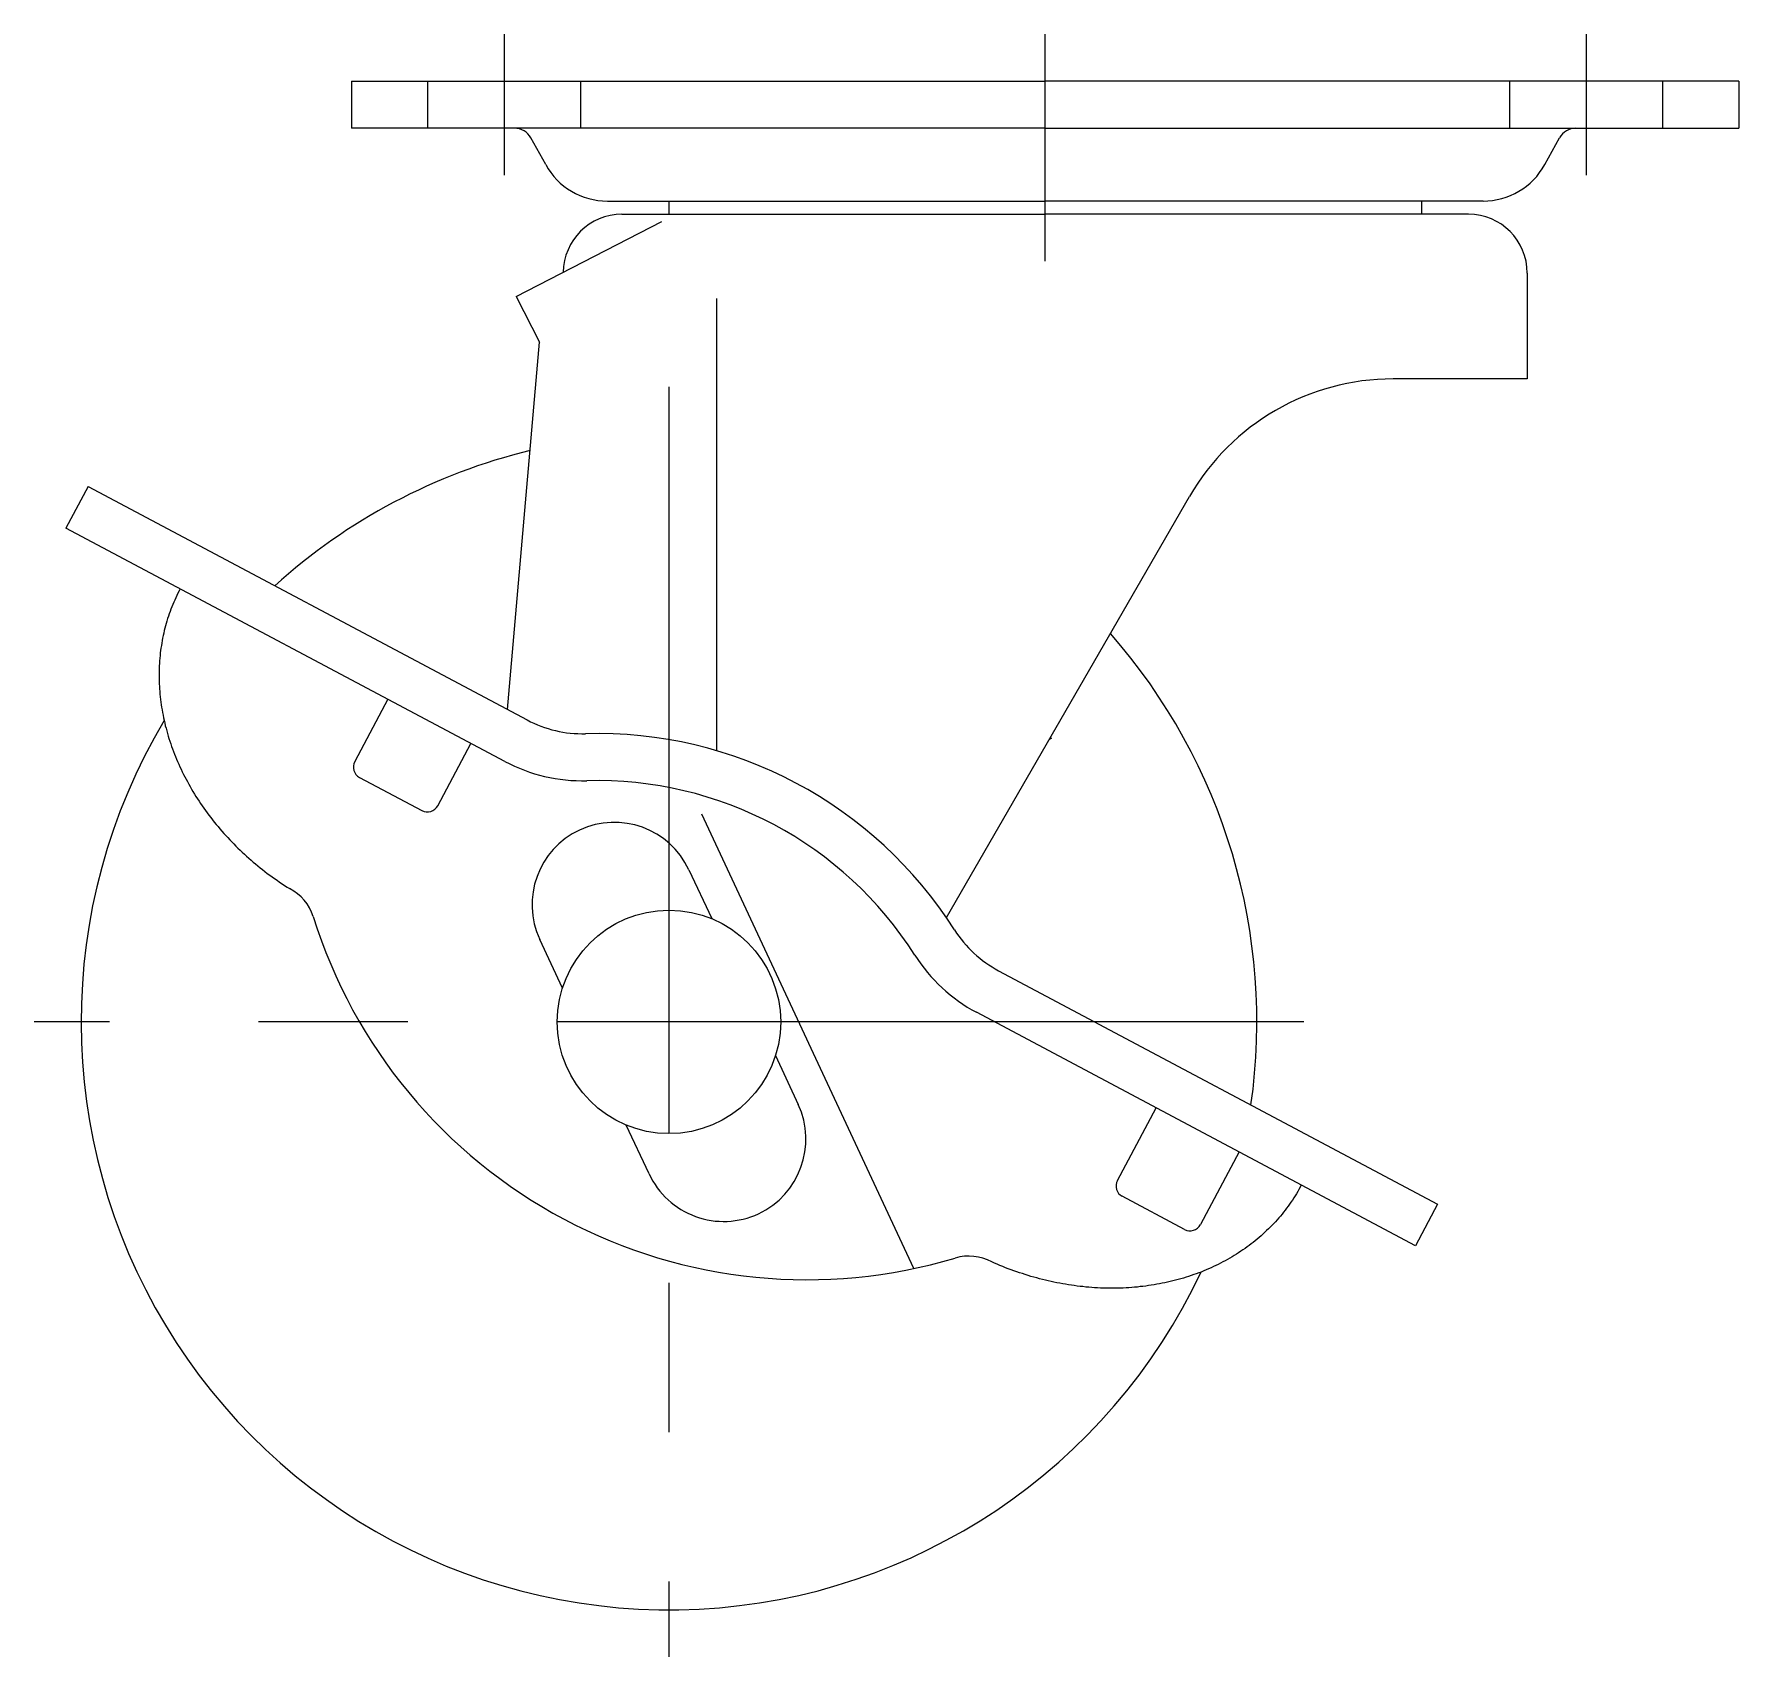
# Model space of a CAD drawing. Extents: x -117 to 48, y -60 to 150.
# Drawn here: x -27 to 45.5, y -27 to 42 of the extents above; entities that cross this region are included whole.
import ezdxf

# ---------------------------------------------------------------- set-up
doc = ezdxf.new("R2010")
doc.units = 0
doc.linetypes.add('CENTER', pattern=[50.8, 31.75, -6.35, 6.35, -6.35])
doc.linetypes.add('DASHED', pattern=[19.05, 12.7, -6.35])
doc.layers.get('0').update_dxf_attribs({"linetype": 'CONTINUOUS'})
doc.layers.add('CENTER', color=1, linetype='CENTER')

msp = doc.modelspace()

# ---------------------------------------------------------------- linework, layer by layer
at = {"color": 7, "linetype": 'CONTINUOUS'}
for p, q in [((-13.5, 40), (16, 40)), ((-13.5, 40), (-13.5, 38)), ((45.5, 40), (16, 40)), ((45.5, 40), (45.5, 38)), ((16, 38), (-13.5, 38)), ((16, 38), (45.5, 38)), ((-5.244, 36.45), (-5.872, 37.587)), ((37.244, 36.45), (37.872, 37.587)), ((-2.618, 34.9), (16, 34.9)), ((-0.002, 34.9), (-0.002, 34.34)), ((34.618, 34.9), (16, 34.9)), ((32.002, 34.9), (32.002, 34.34)), ((-2, 34.34), (16, 34.34)), ((34, 34.34), (16, 34.34)), ((-6.5, 30.84), (-0.305, 34.034)), ((36.5, 31.84), (36.5, 27.34)), ((-6.5, 30.84), (-5.502, 28.904)), ((2.027, 30.763), (2.027, 11.53)), ((-6.869, 13.279), (-5.502, 28.904)), ((36.5, 27.34), (30.796, 27.34)), ((-24.705, 22.763), (-25.644, 20.997)), ((-24.705, 22.763), (-6.038, 12.837)), ((11.798, 4.434), (22.136, 22.34)), ((-6.977, 11.071), (-25.644, 20.997)), ((-11.959, 13.72), (-13.367, 11.071)), ((-9.835, 9.193), (-8.427, 11.842)), ((16.166, 12.001), (16.268, 12.059)), ((16.268, 12.059), (16.166, 12.001)), ((-13.16, 10.395), (-10.511, 8.987)), ((10.408, -10.49), (1.401, 8.827)), ((0.848, 6.464), (1.815, 4.39)), ((-4.529, 1.431), (-5.496, 3.506)), ((14.019, 2.173), (32.686, -7.753)), ((31.747, -9.519), (13.08, 0.407)), ((4.529, -1.431), (5.496, -3.506)), ((19.067, -6.741), (20.711, -3.65)), ((-0.848, -6.464), (-1.815, -4.39)), ((24.242, -5.528), (22.599, -8.618)), ((21.923, -8.825), (19.274, -7.417)), ((32.686, -7.753), (31.747, -9.519))]:
    msp.add_line(p, q, dxfattribs=at)
at = {"color": 3, "linetype": 'DASHED'}
for p, q in [((-10.25, 38), (-10.25, 40)), ((-3.75, 38), (-3.75, 40)), ((35.75, 40), (35.75, 38)), ((42.25, 40), (42.25, 38))]:
    msp.add_line(p, q, dxfattribs=at)
at = {"color": 7, "linetype": 'CONTINUOUS'}
for points in [[(-20.788, 18.415, 0), (-20.837, 18.325, 0), (-20.885, 18.225, 0), (-20.931, 18.135, 0), (-20.976, 18.035, 0), (-21.02, 17.935, 0), (-21.062, 17.845, 0), (-21.103, 17.745, 0), (-21.143, 17.645, 0), (-21.181, 17.545, 0), (-21.218, 17.445, 0), (-21.254, 17.345, 0), (-21.288, 17.245, 0), (-21.321, 17.145, 0), (-21.352, 17.045, 0), (-21.382, 16.945, 0), (-21.411, 16.835, 0), (-21.438, 16.735, 0), (-21.464, 16.635, 0), (-21.488, 16.525, 0), (-21.511, 16.425, 0), (-21.533, 16.315, 0), (-21.553, 16.215, 0), (-21.572, 16.105, 0), (-21.589, 16.005, 0), (-21.605, 15.895, 0), (-21.62, 15.785, 0), (-21.633, 15.685, 0), (-21.644, 15.575, 0), (-21.655, 15.465, 0), (-21.663, 15.355, 0), (-21.671, 15.245, 0), (-21.677, 15.145, 0), (-21.681, 15.035, 0), (-21.684, 14.925, 0), (-21.686, 14.815, 0), (-21.686, 14.705, 0), (-21.685, 14.595, 0), (-21.682, 14.485, 0), (-21.678, 14.375, 0), (-21.673, 14.265, 0), (-21.666, 14.155, 0), (-21.657, 14.045, 0), (-21.647, 13.935, 0), (-21.636, 13.825, 0), (-21.624, 13.705, 0), (-21.609, 13.595, 0), (-21.594, 13.485, 0), (-21.577, 13.375, 0), (-21.559, 13.265, 0), (-21.539, 13.155, 0), (-21.518, 13.045, 0), (-21.495, 12.935, 0), (-21.471, 12.825, 0), (-21.446, 12.715, 0), (-21.419, 12.595, 0), (-21.39, 12.485, 0), (-21.361, 12.375, 0), (-21.33, 12.265, 0), (-21.297, 12.155, 0), (-21.264, 12.045, 0), (-21.228, 11.935, 0), (-21.192, 11.825, 0), (-21.154, 11.715, 0), (-21.115, 11.605, 0), (-21.074, 11.495, 0), (-21.032, 11.385, 0), (-20.989, 11.285, 0), (-20.944, 11.175, 0), (-20.898, 11.065, 0), (-20.851, 10.955, 0), (-20.802, 10.845, 0), (-20.752, 10.745, 0), (-20.701, 10.635, 0), (-20.649, 10.525, 0), (-20.595, 10.425, 0), (-20.54, 10.315, 0), (-20.483, 10.215, 0), (-20.425, 10.105, 0), (-20.367, 10.005, 0), (-20.306, 9.895, 0), (-20.245, 9.795, 0), (-20.182, 9.685, 0), (-20.118, 9.585, 0), (-20.053, 9.485, 0), (-19.987, 9.385, 0), (-19.919, 9.285, 0), (-19.85, 9.185, 0), (-19.78, 9.085, 0), (-19.709, 8.985, 0), (-19.637, 8.885, 0), (-19.564, 8.785, 0), (-19.489, 8.685, 0), (-19.413, 8.585, 0), (-19.336, 8.495, 0), (-19.258, 8.395, 0), (-19.179, 8.305, 0), (-19.099, 8.205, 0), (-19.018, 8.115, 0), (-18.936, 8.015, 0), (-18.852, 7.925, 0), (-18.768, 7.835, 0), (-18.682, 7.745, 0), (-18.596, 7.655, 0), (-18.508, 7.565, 0), (-18.42, 7.475, 0), (-18.33, 7.385, 0), (-18.24, 7.295, 0), (-18.148, 7.215, 0), (-18.056, 7.125, 0), (-17.962, 7.045, 0), (-17.868, 6.955, 0), (-17.773, 6.875, 0), (-17.677, 6.795, 0), (-17.58, 6.715, 0), (-17.482, 6.635, 0), (-17.383, 6.555, 0), (-17.283, 6.475, 0), (-17.183, 6.395, 0), (-17.082, 6.315, 0), (-16.979, 6.245, 0), (-16.877, 6.165, 0), (-16.773, 6.095, 0), (-16.668, 6.025, 0), (-16.563, 5.945, 0), (-16.457, 5.875, 0), (-16.351, 5.805, 0), (-16.243, 5.735, 0), (-16.135, 5.665, 0)], [(26.891, -6.935, 0), (26.841, -7.025, 0), (26.789, -7.125, 0), (26.736, -7.215, 0), (26.682, -7.305, 0), (26.626, -7.395, 0), (26.57, -7.485, 0), (26.512, -7.575, 0), (26.452, -7.665, 0), (26.392, -7.745, 0), (26.33, -7.835, 0), (26.267, -7.915, 0), (26.203, -8.005, 0), (26.137, -8.085, 0), (26.07, -8.175, 0), (26.002, -8.255, 0), (25.933, -8.335, 0), (25.863, -8.415, 0), (25.792, -8.495, 0), (25.719, -8.575, 0), (25.645, -8.645, 0), (25.57, -8.725, 0), (25.494, -8.805, 0), (25.417, -8.875, 0), (25.339, -8.945, 0), (25.259, -9.025, 0), (25.179, -9.095, 0), (25.097, -9.165, 0), (25.015, -9.235, 0), (24.931, -9.305, 0), (24.846, -9.375, 0), (24.76, -9.435, 0), (24.674, -9.505, 0), (24.586, -9.565, 0), (24.497, -9.635, 0), (24.407, -9.695, 0), (24.316, -9.755, 0), (24.225, -9.815, 0), (24.132, -9.875, 0), (24.038, -9.935, 0), (23.944, -9.995, 0), (23.848, -10.045, 0), (23.752, -10.105, 0), (23.655, -10.155, 0), (23.556, -10.205, 0), (23.457, -10.265, 0), (23.357, -10.315, 0), (23.257, -10.355, 0), (23.155, -10.405, 0), (23.053, -10.455, 0), (22.95, -10.505, 0), (22.846, -10.545, 0), (22.741, -10.585, 0), (22.636, -10.635, 0), (22.53, -10.675, 0), (22.423, -10.715, 0), (22.315, -10.745, 0), (22.207, -10.785, 0), (22.098, -10.825, 0), (21.988, -10.855, 0), (21.878, -10.895, 0), (21.767, -10.925, 0), (21.656, -10.955, 0), (21.543, -10.985, 0), (21.431, -11.015, 0), (21.317, -11.045, 0), (21.204, -11.065, 0), (21.089, -11.095, 0), (20.974, -11.115, 0), (20.859, -11.135, 0), (20.743, -11.155, 0), (20.626, -11.175, 0), (20.51, -11.195, 0), (20.392, -11.215, 0), (20.274, -11.235, 0), (20.156, -11.245, 0), (20.038, -11.255, 0), (19.919, -11.275, 0), (19.799, -11.285, 0), (19.68, -11.295, 0), (19.559, -11.305, 0), (19.439, -11.305, 0), (19.318, -11.315, 0), (19.197, -11.315, 0), (19.076, -11.325, 0), (18.955, -11.325, 0), (18.833, -11.325, 0), (18.711, -11.325, 0), (18.589, -11.325, 0), (18.467, -11.315, 0), (18.344, -11.315, 0), (18.221, -11.305, 0), (18.098, -11.305, 0), (17.976, -11.295, 0), (17.852, -11.285, 0), (17.729, -11.275, 0), (17.606, -11.255, 0), (17.483, -11.245, 0), (17.359, -11.235, 0), (17.236, -11.215, 0), (17.113, -11.195, 0), (16.989, -11.175, 0), (16.866, -11.155, 0), (16.743, -11.135, 0), (16.62, -11.115, 0), (16.496, -11.095, 0), (16.373, -11.065, 0), (16.25, -11.035, 0), (16.128, -11.015, 0), (16.005, -10.985, 0), (15.882, -10.955, 0), (15.76, -10.925, 0), (15.638, -10.885, 0), (15.516, -10.855, 0), (15.394, -10.825, 0), (15.273, -10.785, 0), (15.152, -10.745, 0), (15.031, -10.705, 0), (14.91, -10.665, 0), (14.79, -10.625, 0), (14.67, -10.585, 0), (14.55, -10.545, 0), (14.431, -10.495, 0), (14.312, -10.455, 0), (14.193, -10.405, 0), (14.075, -10.355, 0), (13.957, -10.305, 0), (13.84, -10.255, 0), (13.723, -10.205, 0)]]:
    msp.add_polyline3d(points, dxfattribs=at)
msp.add_circle((0, 0), 4.75, dxfattribs=at)
msp.add_circle((0, 0), 4.75, dxfattribs=at)
for centre, radius, start, end in [((-6.572, 37.2), 0.8, 28.89977, 90), ((38.572, 37.2), 0.8, 90, 151.10023), ((-2.618, 37.9), 3, 208.89977, 270), ((34.618, 37.9), 3, 270, 331.10023), ((-2, 31.84), 2.5, 90, 179.28217), ((34, 31.84), 2.5, 0, 90), ((30.796, 17.34), 10, 90, 150), ((0, 0), 25, 103.66292, 132.12313), ((0, 0), 25, 351.87687, 41.33708), ((0, 0), 25, 149.17427, 334.82573), ((-3.69, 17.252), 5, 242, 271.59185), ((-3.052, -5.739), 18, 32.40815, 91.59185), ((-12.925, 10.837), 0.5, 152, 242), ((-3.69, 17.252), 7, 242, 271.59185), ((-3.052, -5.739), 16, 32.40815, 91.59185), ((-10.277, 9.428), 0.5, 242, 332), ((-2.324, 4.985), 3.5, 25, 205), ((-17.054, 3.87), 2.017, 17.44088, 62.87982), ((5.868, 11.037), 22, 197.35426, 242), ((16.366, 6.588), 5, 212.40815, 242), ((16.366, 6.588), 7, 212.40815, 242), ((2.324, -4.985), 3.5, 295, 25), ((2.324, -4.985), 3.5, 205, 295), ((19.509, -6.975), 0.5, 152, 242), ((5.868, 11.037), 22, 242, 286.64574), ((22.158, -8.384), 0.5, 242, 332), ((12.749, -12.005), 2.047, 61.57159, 106.40384)]:
    msp.add_arc(centre, radius, start, end, dxfattribs=at)
at = {"layer": 'CENTER', "color": 1, "linetype": 'CENTER'}
for p, q in [((-7, 36), (-7, 42)), ((16, 32.34), (16, 42)), ((39, 42), (39, 36)), ((0, 27), (0, -27)), ((27, 0), (-27, 0))]:
    msp.add_line(p, q, dxfattribs=at)

doc.saveas('drawing.dxf')
